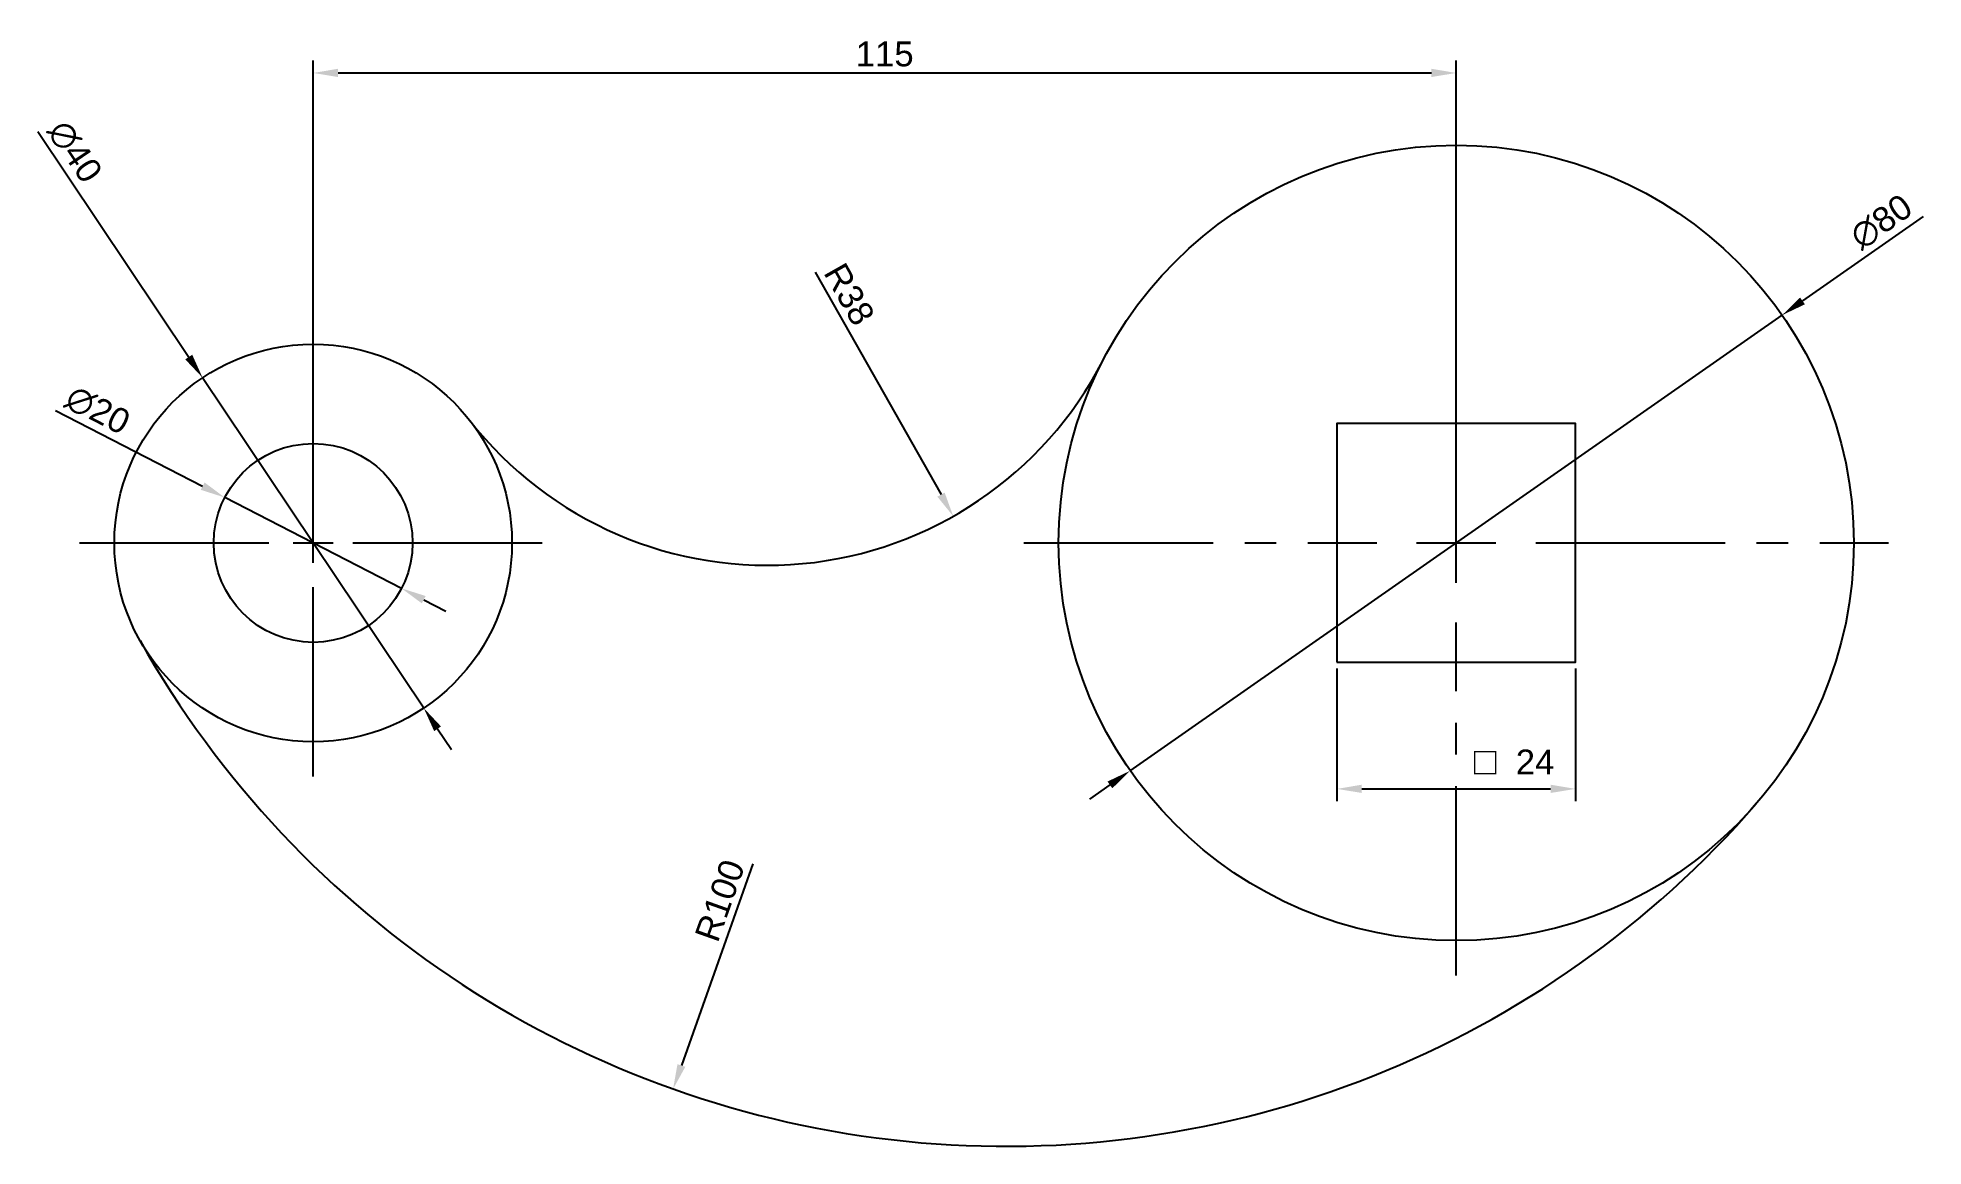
# Model space of a CAD drawing. Header units: millimetres. Extents: x 2198 to 2388, y 888 to 1000.
import ezdxf

# ---------------------------------------------------------------- set-up
doc = ezdxf.new("R2010")
doc.units = ezdxf.units.MM
doc.linetypes.add('CENTER2', pattern=[28.575, 19.05, -3.175, 3.175, -3.175])
doc.styles.get("Standard").update_dxf_attribs({"font": 'arial.ttf'})
doc.dimstyles.new('ISO-25', dxfattribs={"dimtxt": 2.5, "dimasz": 2.5, "dimexe": 1.25, "dimexo": 0.625, "dimtad": 1, "dimtxsty": 'Standard', "dimcen": 2.5, "dimadec": 0, "dimazin": 0, "dimtfac": 1, "dimtmove": 0, "dimatfit": 3, "dimfxl": 1, "dimarcsym": 0})

# ---------------------------------------------------------------- blocks, each defined once
blk = doc.blocks.new('*U2')
at = {"color": 0, "linetype": 'CENTER2', "transparency": 16777216}
for p, q in [((0, 4), (0, 23.5)), ((-23.5, 0), (-4, 0)), ((4, 0), (23.5, 0)), ((0, -23.5), (0, -4))]:
    blk.add_line(p, q, dxfattribs=at)
at = {"color": 0, "linetype": 'Continuous', "transparency": 16777216}
for p, q in [((0, -2), (0, 2)), ((-2, 0), (2, 0))]:
    blk.add_line(p, q, dxfattribs=at)
blk = doc.blocks.new('*U3')
at = {"color": 0, "linetype": 'CENTER2', "transparency": 16777216}
for p, q in [((0, 8), (0, 43.5)), ((-43.5, 0), (-8, 0)), ((8, 0), (43.5, 0)), ((0, -43.5), (0, -8))]:
    blk.add_line(p, q, dxfattribs=at)
at = {"color": 0, "linetype": 'Continuous', "transparency": 16777216}
for p, q in [((0, -4), (0, 4)), ((-4, 0), (4, 0))]:
    blk.add_line(p, q, dxfattribs=at)
blk = doc.blocks.new('*D4')
at = {"color": 0, "lineweight": -2, "transparency": 16777216}
for p, q in [((2328.8, 936.09), (2328.8, 922.73)), ((2352.8, 936.09), (2352.8, 922.73)), ((2331.3, 923.98), (2350.3, 923.98))]:
    blk.add_line(p, q, dxfattribs=at)
at = {"color": 0, "transparency": 16777216}
for points in [[(2331.3, 924.4), (2331.3, 923.57), (2328.8, 923.98)], [(2350.3, 924.4), (2350.3, 923.57), (2352.8, 923.98)]]:
    blk.add_solid(points, dxfattribs=at)
at = {"layer": 'Defpoints', "color": 0, "transparency": 16777216}
for p in [(2328.8, 936.72), (2352.8, 936.72), (2352.8, 923.98)]:
    blk.add_point(p, dxfattribs=at)
at = {"color": 0, "transparency": 16777216, "insert": (2340.8, 929.57), "char_height": 2.5, "attachment_point": 5}
blk.add_mtext('{\\fMS Shell Dlg 2|b0|i0|c0|p0;\\H0.66666x;\\P}   {\\fMS Shell Dlg 2|b0|i0|c0|p0;\\H0.66666x;\\P}            {\\H1.08333x;□}  24', dxfattribs=at)
blk = doc.blocks.new('*D5')
at = {"color": 0, "lineweight": -2, "transparency": 16777216}
for p, q in [((2387.79, 981.55), (2375.64, 973.06)), ((2308.01, 925.81), (2373.59, 971.63)), ((2305.96, 924.38), (2303.91, 922.95))]:
    blk.add_line(p, q, dxfattribs=at)
at = {"color": 0, "transparency": 16777216}
for points in [[(2375.4, 973.4), (2375.88, 972.72), (2373.59, 971.63)], [(2305.72, 924.72), (2306.2, 924.04), (2308.01, 925.81)]]:
    blk.add_solid(points, dxfattribs=at)
at = {"layer": 'Defpoints', "color": 0, "transparency": 16777216}
for p in [(2373.59, 971.63), (2308.01, 925.81)]:
    blk.add_point(p, dxfattribs=at)
at = {"color": 0, "transparency": 16777216, "insert": (2383.57, 981.01), "char_height": 2.5, "attachment_point": 5, "rotation": 34.9409}
blk.add_mtext('∅80', dxfattribs=at)
blk = doc.blocks.new('*D6')
at = {"color": 0, "lineweight": -2, "transparency": 16777216}
blk.add_line((2276.3, 975.94), (2288.97, 953.58), dxfattribs=at)
at = {"color": 0, "transparency": 16777216}
blk.add_solid([(2289.33, 953.78), (2288.6, 953.37), (2290.2, 951.4)], dxfattribs=at)
at = {"layer": 'Defpoints', "color": 0, "transparency": 16777216}
for p in [(2271.47, 984.47), (2290.2, 951.4)]:
    blk.add_point(p, dxfattribs=at)
at = {"color": 0, "transparency": 16777216, "insert": (2279.74, 973.73), "char_height": 2.5, "attachment_point": 5, "rotation": 299.5244}
blk.add_mtext('R38', dxfattribs=at)
blk = doc.blocks.new('*D7')
at = {"color": 0, "lineweight": -2, "transparency": 16777216}
blk.add_line((2270.04, 916.43), (2262.84, 896.15), dxfattribs=at)
at = {"color": 0, "transparency": 16777216}
blk.add_solid([(2262.45, 896.29), (2263.24, 896.02), (2262.01, 893.8)], dxfattribs=at)
at = {"layer": 'Defpoints', "color": 0, "transparency": 16777216}
for p in [(2295.47, 988.03), (2262.01, 893.8)]:
    blk.add_point(p, dxfattribs=at)
at = {"color": 0, "transparency": 16777216, "insert": (2266.72, 912.75), "char_height": 2.5, "attachment_point": 5, "rotation": 70.4484}
blk.add_mtext('R100', dxfattribs=at)
blk = doc.blocks.new('*D8')
at = {"color": 0, "lineweight": -2, "transparency": 16777216}
for p, q in [((2198.08, 990.11), (2213.28, 967.42)), ((2236.93, 932.1), (2214.67, 965.34)), ((2238.32, 930.02), (2239.71, 927.95))]:
    blk.add_line(p, q, dxfattribs=at)
at = {"color": 0, "transparency": 16777216}
for points in [[(2213.63, 967.65), (2212.93, 967.18), (2214.67, 965.34)], [(2238.66, 930.26), (2237.97, 929.79), (2236.93, 932.1)]]:
    blk.add_solid(points, dxfattribs=at)
at = {"layer": 'Defpoints', "color": 0, "transparency": 16777216}
for p in [(2214.67, 965.34), (2236.93, 932.1)]:
    blk.add_point(p, dxfattribs=at)
at = {"color": 0, "transparency": 16777216, "insert": (2201.82, 988.07), "char_height": 2.5, "attachment_point": 5, "rotation": 303.8048}
blk.add_mtext('∅40', dxfattribs=at)
blk = doc.blocks.new('*D9')
at = {"color": 0, "lineweight": -2, "transparency": 16777216}
for p, q in [((2199.87, 962.04), (2214.68, 954.43)), ((2234.69, 944.15), (2216.9, 953.29)), ((2236.92, 943.01), (2239.14, 941.87))]:
    blk.add_line(p, q, dxfattribs=at)
at = {"color": 0, "transparency": 16777216}
for points in [[(2214.87, 954.8), (2214.49, 954.06), (2216.9, 953.29)], [(2237.11, 943.38), (2236.73, 942.64), (2234.69, 944.15)]]:
    blk.add_solid(points, dxfattribs=at)
at = {"layer": 'Defpoints', "color": 0, "transparency": 16777216}
for p in [(2216.9, 953.29), (2234.69, 944.15)]:
    blk.add_point(p, dxfattribs=at)
at = {"color": 0, "transparency": 16777216, "insert": (2204.12, 962.07), "char_height": 2.5, "attachment_point": 5, "rotation": 332.8125}
blk.add_mtext('∅20', dxfattribs=at)
blk = doc.blocks.new('*D10')
at = {"color": 0, "lineweight": -2, "transparency": 16777216}
for p, q in [((2225.8, 949.34), (2225.8, 997.24)), ((2228.3, 995.99), (2338.3, 995.99)), ((2340.8, 949.34), (2340.8, 997.24))]:
    blk.add_line(p, q, dxfattribs=at)
at = {"color": 0, "transparency": 16777216}
for points in [[(2228.3, 996.41), (2228.3, 995.58), (2225.8, 995.99)], [(2338.3, 996.41), (2338.3, 995.58), (2340.8, 995.99)]]:
    blk.add_solid(points, dxfattribs=at)
at = {"layer": 'Defpoints', "color": 0, "transparency": 16777216}
for p in [(2340.8, 995.99), (2225.8, 948.72), (2340.8, 948.72)]:
    blk.add_point(p, dxfattribs=at)
at = {"color": 0, "transparency": 16777216, "insert": (2283.3, 997.89), "char_height": 2.5, "attachment_point": 5}
blk.add_mtext('115', dxfattribs=at)

msp = doc.modelspace()

# ---------------------------------------------------------------- linework, layer by layer
msp.add_lwpolyline([(2328.799, 936.72), (2352.799, 936.72), (2352.799, 960.72), (2328.799, 960.72)], close=True)
for centre, radius in [((2340.799, 948.72), 40), ((2225.799, 948.72), 20), ((2225.799, 948.72), 10)]:
    msp.add_circle(centre, radius)
for centre, radius, start, end in [((2271.473, 984.467), 38, 218.04925, 332.72234), ((2295.473, 988.033), 100, 209.43382, 319.06337)]:
    msp.add_arc(centre, radius, start, end)

# ---------------------------------------------------------------- block references
at = {"color": 85, "linetype": 'CENTER2', "true_color": 0x58ba48}
for name, p in [('*U3', (2340.799, 948.72)), ('*U2', (2225.799, 948.72))]:
    msp.add_blockref(name, p, dxfattribs=at)

# ---------------------------------------------------------------- dimensions: what is measured, and where the dimension line sits
at = {"color": 242, "true_color": 0xcd2027}
dim = msp.add_linear_dim(base=(2340.799, 995.993), p1=(2225.799, 948.72), p2=(2340.799, 948.72), dimstyle='ISO-25', dxfattribs=at)
dim.commit()
dim.dimension.update_dxf_attribs({"geometry": '*D10', "text_midpoint": (2283.299, 997.894)})
for p1, p2, picture, middle in [((2236.926, 932.101), (2214.672, 965.338), '*D8', (2200.183, 986.978)), ((2308.009, 925.81), (2373.589, 971.629), '*D5', (2384.7, 979.392)), ((2234.694, 944.151), (2216.904, 953.289), '*D9', (2203.222, 960.316))]:
    dim = msp.add_diameter_dim_2p(p1=p1, p2=p2, dimstyle='ISO-25', dxfattribs=at)
    dim.commit()
    dim.dimension.update_dxf_attribs({"geometry": picture, "text_midpoint": middle, "dimtype": 163})
for center, mpoint, picture, middle in [((2295.473, 988.033), (2262.007, 893.799), '*D7', (2268.51, 912.11)), ((2271.473, 984.467), (2290.199, 951.402), '*D6', (2278.083, 972.796))]:
    dim = msp.add_radius_dim(center=center, mpoint=mpoint, dimstyle='ISO-25', dxfattribs=at)
    dim.commit()
    dim.dimension.update_dxf_attribs({"geometry": picture, "text_midpoint": middle, "dimtype": 164})
dim = msp.add_linear_dim(base=(2352.799, 923.984), p1=(2328.799, 936.72), p2=(2352.799, 936.72), text='{\\fMS Shell Dlg 2|b0|i0|c0|p0;\\H0.66666x;\\P}   {\\fMS Shell Dlg 2|b0|i0|c0|p0;\\H0.66666x;\\P}            {\\H1.08333x;□}  <>', dimstyle='ISO-25', dxfattribs=at)
dim.commit()
dim.dimension.update_dxf_attribs({"geometry": '*D4', "text_midpoint": (2340.799, 929.574)})

doc.saveas('drawing.dxf')
